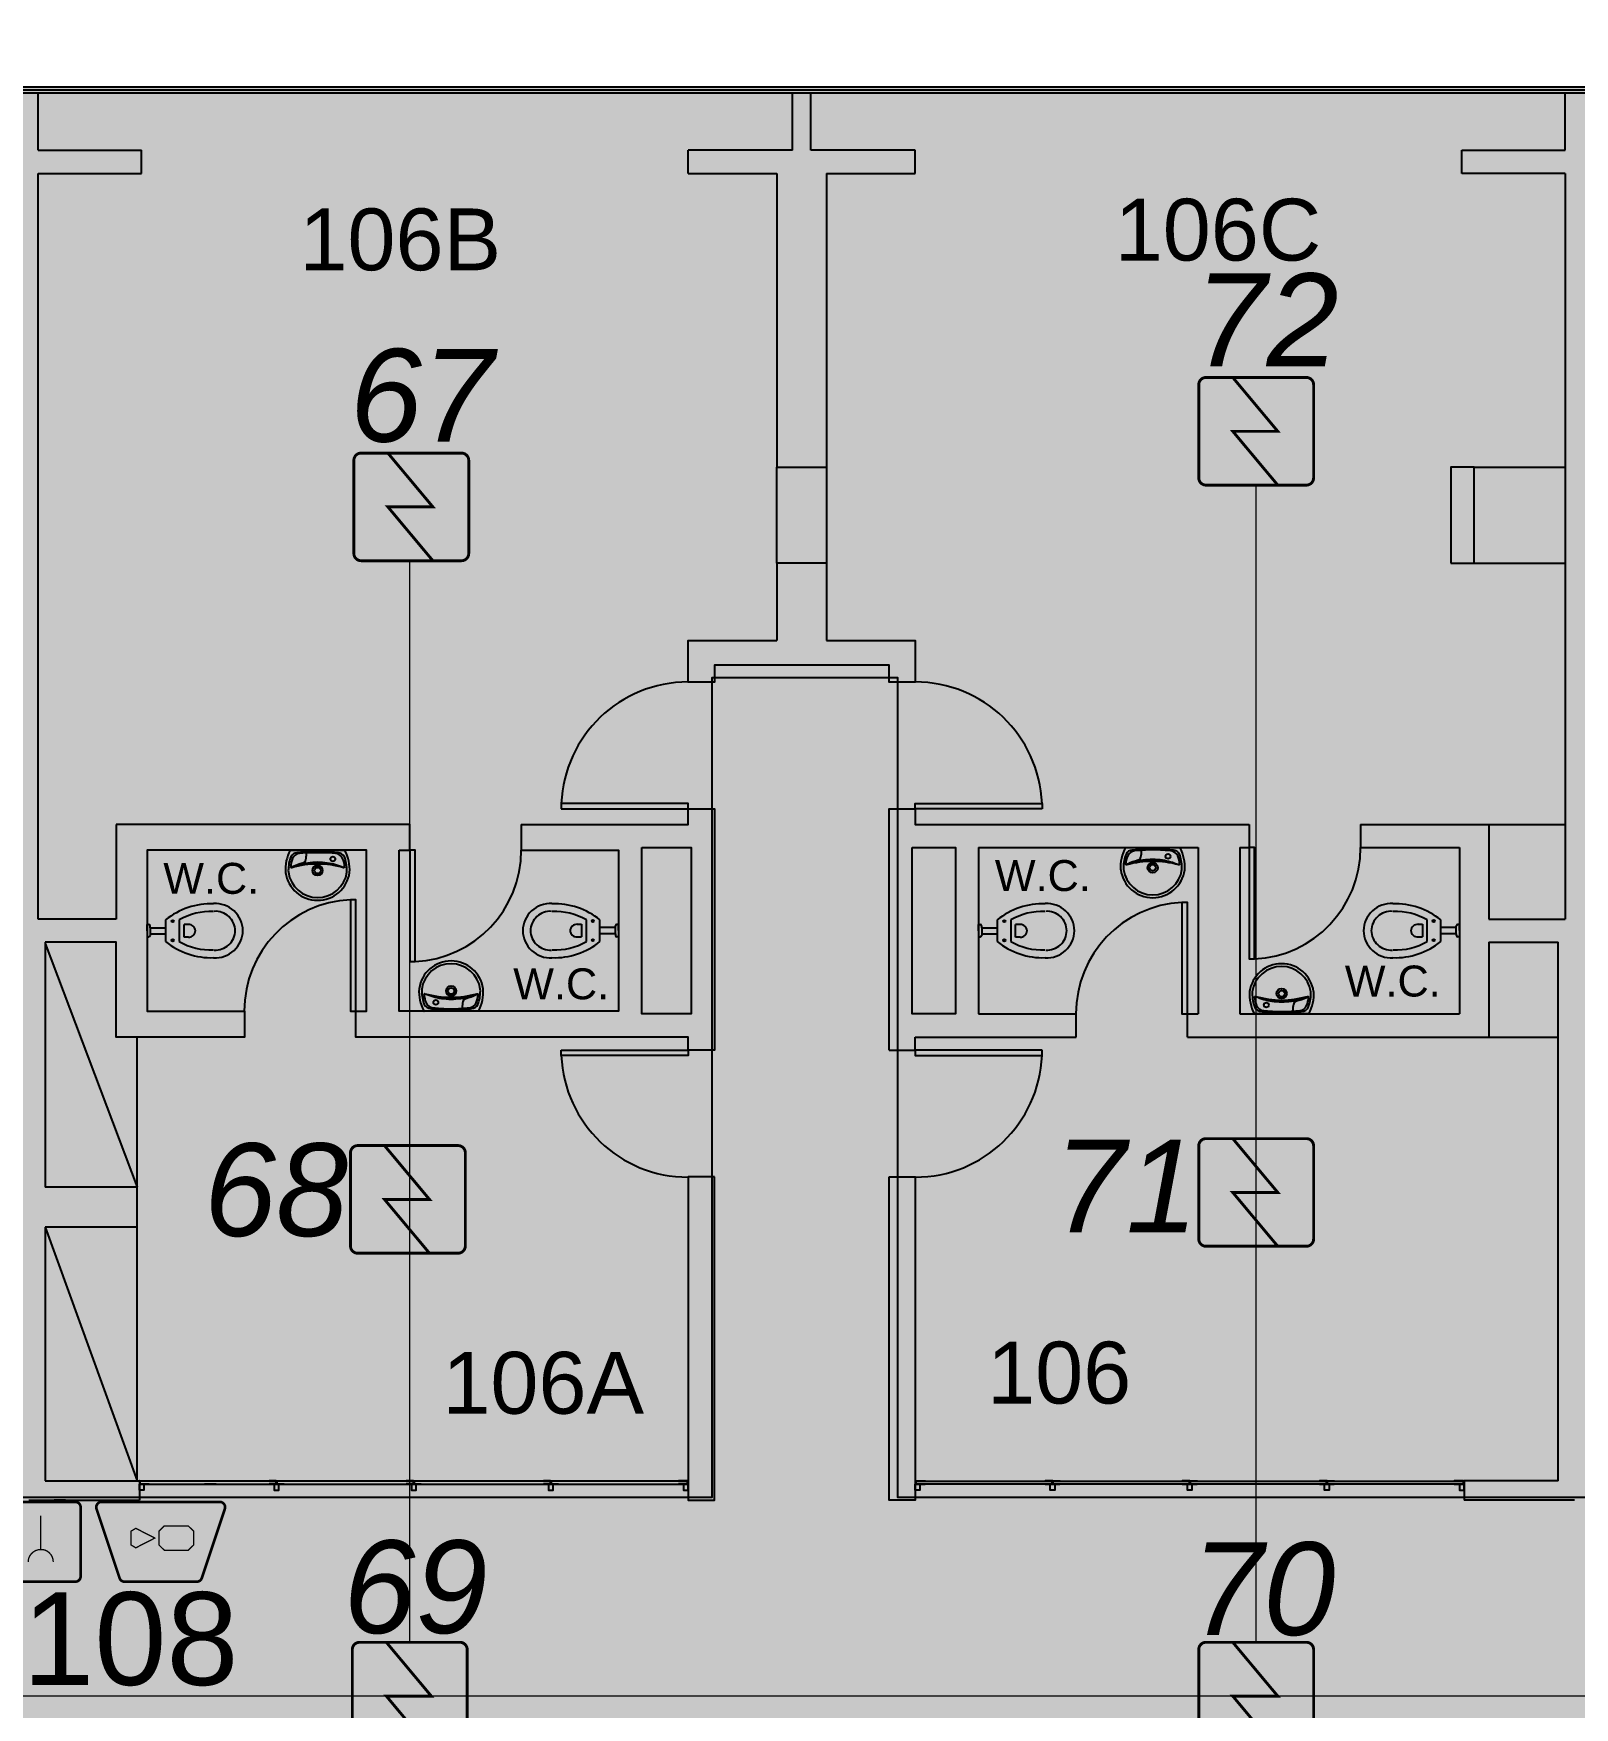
# Model space of a CAD drawing. Header units: metres. Extents: x -331 to 2982, y 362 to 2539.
# Drawn here: x 799.44 to 809.41, y 1604.17 to 1615 of the extents above; entities that cross this region are included whole.
import ezdxf
from ezdxf.enums import TextEntityAlignment as Align

# ---------------------------------------------------------------- set-up
doc = ezdxf.new("R2010")
doc.units = ezdxf.units.M
doc.layers.get('0').update_dxf_attribs({"color": 251})
doc.layers.add('_corredores', color=251, linetype='Continuous', plot=False)
doc.layers.add('_salas', color=251, linetype='Continuous', plot=False)
for name, color, linetype in [('ALV', 251, 'Continuous'), ('CX', 251, 'Continuous'), ('DET. FUMAÇA', 1, 'Continuous'), ('Det_Vigas', 251, 'Continuous'), ('Div', 251, 'Continuous'), ('Est', 251, 'Continuous'), ('Mob', 251, 'Continuous'), ('Pis', 251, 'Continuous'), ('SALAS NOVAS', 7, 'Continuous'), ('Texto_Salas', 251, 'Continuous'), ('vid', 251, 'Continuous'), ('Zlixo04', 251, 'Continuous')]:
    doc.layers.add(name, color=color, linetype=linetype)
doc.styles.add('ARIAL', font='arial.ttf')
doc.styles.add('DESTAQUE', font='arial.ttf', dxfattribs={"height": 0.4})
doc.styles.add('X3G_ENTITY_1416AD0F', font='arial.ttf', dxfattribs={"height": 0.6})
doc.styles.add('X3G_ENTITY_1416AD19', font='arial.ttf', dxfattribs={"height": 0.6})
doc.styles.add('X3G_ENTITY_1416AD23', font='arial.ttf', dxfattribs={"height": 0.6})
doc.styles.add('X3G_ENTITY_1416AD2D', font='arial.ttf', dxfattribs={"height": 0.6})
doc.styles.add('X3G_ENTITY_1416AD37', font='arial.ttf', dxfattribs={"height": 0.6})
doc.styles.add('X3G_ENTITY_1416AD41', font='arial.ttf', dxfattribs={"height": 0.6})
doc.styles.add('X3G_ENTITY_1416B5FB', font='arial.ttf', dxfattribs={"height": 0.6})

# ---------------------------------------------------------------- blocks, each defined once
blk = doc.blocks.new('Detector de fumaça')
at = {"layer": 'DET. FUMAÇA', "linetype": 'Continuous', "lineweight": 15, "const_width": 0.0187}
blk.add_lwpolyline([(774.599, 539.816), (775.249, 539.816, -0.414214), (775.296, 539.769), (775.296, 539.167, -0.414214), (775.249, 539.12), (774.599, 539.12, -0.414214), (774.553, 539.167), (774.553, 539.769, -0.414214)], format="xyb", close=True, dxfattribs=at)
blk.add_lwpolyline([(774.773, 539.816), (775.064, 539.468), (774.773, 539.468), (775.064, 539.12)], dxfattribs=at)
blk = doc.blocks.new('WEW')
at = {"color": 1, "lineweight": 0, "true_color": 0xe60000}
for p, q in [((1781.244, 994.005), (1781.439, 994.482)), ((1781.439, 994.482), (1781.308, 994.36)), ((1781.439, 994.482), (1781.447, 994.302)), ((1781.075, 994.175), (1781.413, 993.836)), ((1781.413, 994.175), (1781.075, 993.836))]:
    blk.add_line(p, q, dxfattribs=at)
at = {"color": 1, "true_color": 0xe60000, "const_width": 0.0172}
for points in [[(1779.259, 993.747), (1780.023, 993.747, 0.511918), (1780.056, 993.793), (1779.907, 994.24, 0.322823), (1779.874, 994.263), (1779.408, 994.263, 0.322823), (1779.375, 994.24), (1779.226, 993.793, 0.511918)], [(1780.193, 994.263), (1780.641, 994.263, -0.414214), (1780.675, 994.229), (1780.675, 993.782, -0.414214), (1780.641, 993.747), (1780.193, 993.747, -0.414214), (1780.159, 993.782), (1780.159, 994.229, -0.414214)], [(1780.764, 993.748), (1781.724, 993.748, 0.435311), (1781.759, 993.784, 0.930949), (1780.73, 993.784, 0.435311)]]:
    blk.add_lwpolyline(points, format="xyb", close=True, dxfattribs=at)
at = {"color": 1, "true_color": 0xe60000, "const_width": 0.0086}
for points in [[(1780.336, 994.135), (1780.338, 994.117), (1780.344, 994.099), (1780.351, 994.088), (1780.365, 994.073), (1780.373, 994.067), (1780.386, 994.06), (1780.397, 994.057), (1780.413, 994.055), (1780.421, 994.055), (1780.431, 994.056), (1780.45, 994.062), (1780.464, 994.07), (1780.477, 994.082), (1780.488, 994.096), (1780.494, 994.11), (1780.497, 994.122), (1780.498, 994.13), (1780.498, 994.136)], [(1780.417, 993.837), (1780.417, 994.055)]]:
    blk.add_lwpolyline(points, dxfattribs=at)
for points in [[(1779.463, 994.06), (1779.617, 994.06), (1779.652, 994.026), (1779.652, 993.936), (1779.617, 993.902), (1779.463, 993.902), (1779.428, 993.936), (1779.428, 994.026)], [(1779.832, 993.936), (1779.832, 994.026), (1779.802, 994.044), (1779.679, 993.981), (1779.802, 993.918)]]:
    blk.add_lwpolyline(points, close=True, dxfattribs=at)
at = {"color": 1, "lineweight": 0, "true_color": 0xe60000}
for radius in [0.158, 0.119, 0.0774]:
    blk.add_circle((1781.244, 994.005), radius, dxfattribs=at)
blk = doc.blocks.new('VASO')
at = {"layer": 'Mob'}
for p, q in [((302.351, 172.465), (302.38, 172.465)), ((302.38, 172.465), (302.38, 172.383)), ((302.411, 172.354), (302.411, 172.494)), ((302.499, 172.354), (302.499, 172.494)), ((302.599, 172.444), (302.599, 172.455)), ((302.619, 172.464), (302.609, 172.464)), ((302.619, 172.424), (302.619, 172.464)), ((302.351, 172.383), (302.38, 172.383)), ((302.599, 172.444), (302.499, 172.444)), ((302.599, 172.404), (302.499, 172.404)), ((302.599, 172.404), (302.599, 172.444)), ((302.599, 172.404), (302.599, 172.393)), ((302.619, 172.383), (302.609, 172.383)), ((302.619, 172.424), (302.619, 172.383))]:
    blk.add_line(p, q, dxfattribs=at)
for centre in [(302.453, 172.486), (302.453, 172.362)]:
    blk.add_circle(centre, 0.00707, dxfattribs=at)
for centre, radius, start, end in [((302.178, 172.42), 0.179, 86.6811, 178.7962), ((302.205, 172.134), 0.464, 50.6979, 92.0637), ((302.178, 172.42), 0.129, 86.6811, 178.7962), ((302.205, 172.134), 0.414, 60.1325, 92.0637), ((302.349, 172.422), 0.043, 86.6811, 178.7962), ((302.609, 172.455), 0.00935, 90, 180), ((302.178, 172.427), 0.179, 181.2038, 273.3189), ((302.178, 172.427), 0.129, 181.2038, 273.3189), ((302.205, 172.713), 0.464, 267.9363, 309.3021), ((302.205, 172.713), 0.414, 267.9363, 299.8675), ((302.349, 172.426), 0.043, 181.2038, 273.3189), ((302.609, 172.393), 0.00935, 180, 270)]:
    blk.add_arc(centre, radius, start, end, dxfattribs=at)

msp = doc.modelspace()

# ---------------------------------------------------------------- hatches: boundary and pattern name
at = {"layer": '_corredores', "transparency": 33554508}
h = msp.add_hatch(color=256, dxfattribs=at)
h.dxf.hatch_style = 1
h.paths.add_polyline_path([(849.579, 1608.941), (849.579, 1612.216), (852.229, 1612.216), (852.229, 1614.651), (851.629, 1614.651), (851.629, 1624.564), (870.399, 1624.564), (870.399, 1626.4), (870.209, 1626.4), (870.209, 1626.597), (870.023, 1626.784), (866.324, 1626.785), (866.308, 1626.751), (866.204, 1626.834), (865.442, 1627.594), (864.014, 1627.594), (862.586, 1627.594), (861.776, 1626.785), (861.74, 1626.785), (861.736, 1626.784), (861.723, 1626.783), (861.705, 1626.783), (858.111, 1626.785), (857.764, 1626.438), (857.417, 1626.785), (853.824, 1626.785), (853.808, 1626.751), (853.704, 1626.834), (852.942, 1627.594), (851.514, 1627.594), (849.768, 1627.594), (849.768, 1626.834), (849.628, 1626.834), (849.628, 1629.914), (841.254, 1629.914), (841.254, 1628.074), (840.494, 1628.074), (840.494, 1627.116), (840.776, 1626.834), (840.394, 1626.452), (840.062, 1626.785), (836.454, 1626.785), (836.439, 1626.751), (836.334, 1626.834), (835.573, 1627.594), (834.144, 1627.594), (832.716, 1627.594), (831.906, 1626.785), (831.87, 1626.785), (831.867, 1626.784), (831.853, 1626.783), (831.835, 1626.783), (828.241, 1626.785), (827.894, 1626.438), (827.548, 1626.785), (823.954, 1626.785), (823.938, 1626.751), (823.834, 1626.834), (823.072, 1627.594), (821.644, 1627.594), (820.215, 1627.594), (819.405, 1626.785), (819.37, 1626.785), (819.366, 1626.784), (819.353, 1626.783), (819.335, 1626.783), (815.741, 1626.785), (815.394, 1626.438), (815.047, 1626.785), (811.454, 1626.785), (811.438, 1626.751), (811.334, 1626.834), (810.572, 1627.594), (809.144, 1627.594), (807.715, 1627.594), (806.906, 1626.785), (806.87, 1626.785), (806.866, 1626.784), (806.853, 1626.783), (806.835, 1626.783), (803.241, 1626.785), (802.894, 1626.438), (802.547, 1626.785), (798.954, 1626.785), (798.938, 1626.751), (798.834, 1626.834), (798.072, 1627.594), (796.644, 1627.594), (795.215, 1627.594), (794.406, 1626.785), (794.37, 1626.785), (794.366, 1626.784), (794.353, 1626.783), (794.335, 1626.783), (790.741, 1626.785), (790.394, 1626.438), (790.047, 1626.785), (786.454, 1626.785), (786.438, 1626.751), (786.334, 1626.834), (785.572, 1627.594), (784.144, 1627.594), (782.716, 1627.594), (781.906, 1626.785), (781.87, 1626.785), (781.866, 1626.784), (781.853, 1626.783), (781.835, 1626.783), (778.241, 1626.785), (777.894, 1626.438), (777.547, 1626.785), (773.954, 1626.785), (773.938, 1626.751), (773.834, 1626.834), (773.072, 1627.594), (771.644, 1627.594), (770.216, 1627.594), (769.406, 1626.785), (769.37, 1626.785), (769.367, 1626.784), (769.353, 1626.783), (769.335, 1626.783), (765.635, 1626.784), (765.449, 1626.597), (765.449, 1626.4), (765.259, 1626.4), (765.259, 1624.564), (770.104, 1624.564), (770.104, 1614.651), (770.414, 1614.651), (770.414, 1605.531), (765.029, 1605.531), (765.029, 1610.831), (763.829, 1610.831), (763.829, 1605.531), (755.929, 1605.531), (755.929, 1610.831), (754.829, 1610.831), (754.829, 1605.531), (746.079, 1605.531), (746.079, 1601.916), (748.449, 1601.916), (748.449, 1603.616), (748.049, 1603.616), (748.049, 1603.816), (754.474, 1603.816), (754.474, 1603.616), (754.149, 1603.616), (754.149, 1601.916), (754.474, 1601.916), (754.474, 1601.716), (754.474, 1601.191), (757.974, 1601.191), (757.974, 1603.591), (757.974, 1603.791), (768.029, 1603.791), (768.029, 1603.771), (768.834, 1603.771), (768.834, 1595.811), (768.004, 1595.811), (768.004, 1595.791), (762.364, 1595.791), (762.364, 1590.581), (754.174, 1590.581), (754.174, 1593.066), (752.499, 1593.066), (752.499, 1560.541), (752.299, 1560.541), (752.299, 1561.441), (751.199, 1561.441), (751.199, 1558.116), (752.299, 1558.116), (752.299, 1559.116), (752.499, 1559.116), (752.499, 1557.116), (755.419, 1557.116), (755.419, 1558.966), (753.924, 1558.966), (753.924, 1563.441), (754.189, 1563.441), (754.189, 1587.651), (760.824, 1587.651), (760.824, 1587.741), (768.929, 1587.741), (768.929, 1563.841), (770.329, 1563.841), (770.329, 1587.741), (771.929, 1587.741), (773.029, 1587.741), (775.879, 1587.741), (775.879, 1586.641), (777.179, 1586.641), (777.179, 1587.741), (788.779, 1587.741), (788.779, 1586.641), (790.079, 1586.641), (790.079, 1587.741), (802.329, 1587.741), (804.029, 1587.741), (844.979, 1587.741), (844.979, 1587.916), (845.279, 1587.916), (845.279, 1587.563), (845.279, 1563.241), (806.429, 1563.241), (806.429, 1563.441), (806.629, 1563.441), (806.629, 1565.791), (806.229, 1565.791), (806.229, 1585.191), (806.629, 1585.191), (806.629, 1587.541), (803.039, 1587.541), (803.039, 1576.841), (798.689, 1576.841), (796.094, 1576.841, -0.496898), (794.36, 1575.527), (793.559, 1573.063), (798.509, 1571.449), (798.509, 1560.721), (794.829, 1560.721), (794.829, 1560.541), (794.829, 1557.551), (801.129, 1557.551), (801.129, 1556.451), (802.329, 1556.451), (802.329, 1557.551), (805.229, 1557.551), (805.229, 1556.451), (806.429, 1556.451), (806.429, 1560.691), (845.279, 1560.691), (845.279, 1555.997), (846.404, 1555.997), (846.404, 1556.891), (846.054, 1556.891), (846.054, 1556.991), (846.454, 1556.991), (846.454, 1560.691), (849.204, 1560.691), (849.204, 1556.991), (849.604, 1556.991), (849.604, 1556.891), (849.254, 1556.891), (849.254, 1555.997), (850.479, 1555.997), (850.479, 1563.241), (849.579, 1563.241), (849.579, 1572.291), (849.579, 1575.941), (849.579, 1587.563), (849.579, 1588.141), (849.679, 1588.141), (849.679, 1587.991), (866.719, 1587.991), (870.339, 1587.991), (870.339, 1595.791), (866.429, 1595.791), (866.429, 1595.721), (852.429, 1595.721), (852.429, 1590.391), (849.579, 1590.391)])
h.paths.add_polyline_path([(845.139, 1595.841), (845.279, 1595.841), (845.279, 1590.341), (839.679, 1590.341), (775.879, 1590.341), (773.004, 1590.341), (773.004, 1595.811), (771.774, 1595.811), (771.774, 1603.766), (773.119, 1603.766), (773.119, 1603.821), (845.139, 1603.821)], flags=16)
h.paths.add_polyline_path([(846.026, 1605.531), (845.019, 1605.531), (845.019, 1609.931), (845.029, 1610.831), (843.829, 1610.831), (843.829, 1605.531), (835.029, 1605.531), (835.029, 1610.831), (833.829, 1610.831), (833.829, 1605.531), (825.029, 1605.531), (825.029, 1610.831), (823.829, 1610.831), (823.829, 1605.531), (815.029, 1605.531), (815.029, 1610.831), (813.829, 1610.831), (813.829, 1605.531), (805.029, 1605.531), (805.029, 1610.831), (803.829, 1610.831), (803.829, 1605.531), (795.029, 1605.531), (795.029, 1610.831), (793.829, 1610.831), (793.829, 1605.531), (785.029, 1605.531), (785.029, 1610.831), (783.829, 1610.831), (783.829, 1605.531), (775.029, 1605.531), (775.029, 1610.831), (773.999, 1610.831), (773.999, 1605.531), (773.214, 1605.531), (773.214, 1614.651), (773.144, 1614.651), (773.144, 1620.131), (775.164, 1620.131), (775.164, 1622.051), (773.644, 1622.051), (773.644, 1621.631), (773.184, 1621.631), (773.184, 1624.564), (845.949, 1624.563), (845.949, 1621.631), (845.489, 1621.631), (845.489, 1622.051), (843.989, 1622.051), (843.989, 1621.631), (843.969, 1620.131), (845.949, 1620.131), (845.949, 1614.651), (846.026, 1614.651)], flags=16)
h.paths.add_polyline_path([(865.19, 1593.806, -2.788173), (864.407, 1590.628), (864.569, 1590.706), (864.758, 1590.381), (866.058, 1591.278, -0.450063), (866.35, 1592.463), (865.616, 1593.862), (865.298, 1593.662)], flags=16)
h.paths.add_polyline_path([(845.264, 1626.452), (844.882, 1626.834), (845.264, 1627.216), (845.646, 1626.834)], flags=16)
h.paths.add_polyline_path([(851.514, 1626.452), (851.132, 1626.834), (851.514, 1627.216), (851.896, 1626.834)], flags=16)
h.paths.add_polyline_path([(834.144, 1626.452), (833.762, 1626.834), (834.144, 1627.216), (834.526, 1626.834)], flags=16)
h.paths.add_polyline_path([(864.014, 1626.452), (863.632, 1626.834), (864.014, 1627.216), (864.396, 1626.834)], flags=16)
h.paths.add_polyline_path([(821.644, 1626.452), (821.262, 1626.834), (821.644, 1627.216), (822.026, 1626.834)], flags=16)
h.paths.add_polyline_path([(809.526, 1626.834), (809.144, 1626.452), (808.762, 1626.834), (809.144, 1627.216)], flags=16)
h.paths.add_polyline_path([(797.026, 1626.834), (796.644, 1626.452), (796.262, 1626.834), (796.644, 1627.216)], flags=16)
h.paths.add_polyline_path([(784.526, 1626.834), (784.144, 1626.452), (783.762, 1626.834), (784.144, 1627.216)], flags=16)
h.paths.add_polyline_path([(772.026, 1626.834), (771.644, 1626.452), (771.262, 1626.834), (771.644, 1627.216)], flags=16)
h.paths.add_polyline_path([(767.575, 1593.944), (767.428, 1593.841), (767.223, 1594.085), (766.329, 1593.191, -0.414214), (766.329, 1592.392), (767.223, 1591.497), (767.428, 1591.741), (767.575, 1591.638, -3.171595)], flags=16)
at = {"layer": '_salas', "transparency": 33554559}
h = msp.add_hatch(color=256, dxfattribs=at)
h.dxf.hatch_style = 1
h.paths.add_polyline_path([(805.009, 1605.511), (813.809, 1605.511), (813.809, 1610.811), (815.009, 1610.811), (815.009, 1605.511), (823.809, 1605.511), (823.809, 1610.811), (825.009, 1610.811), (825.009, 1605.511), (833.809, 1605.511), (833.809, 1610.811), (835.009, 1610.811), (835.009, 1605.511), (843.809, 1605.511), (843.809, 1610.811), (845.009, 1610.811), (845.009, 1609.911), (844.999, 1609.911), (844.999, 1605.511), (846.006, 1605.511), (846.006, 1614.631), (773.194, 1614.631), (773.194, 1605.511), (773.979, 1605.511), (773.979, 1610.811), (775.009, 1610.811), (775.009, 1605.511), (783.809, 1605.511), (783.809, 1610.811), (785.009, 1610.811), (785.009, 1605.511), (793.809, 1605.511), (793.809, 1610.811), (795.009, 1610.811), (795.009, 1605.511), (803.809, 1605.511), (803.809, 1610.811), (805.009, 1610.811)])
h = msp.add_hatch(color=256, dxfattribs=at)
h.dxf.hatch_style = 1
h.paths.add_polyline_path([(805.029, 1605.531), (813.829, 1605.531), (813.829, 1610.831), (815.029, 1610.831), (815.029, 1605.531), (823.829, 1605.531), (823.829, 1610.831), (825.029, 1610.831), (825.029, 1605.531), (833.829, 1605.531), (833.829, 1610.831), (835.029, 1610.831), (835.029, 1605.531), (843.829, 1605.531), (843.829, 1610.831), (845.029, 1610.831), (845.029, 1609.931), (845.019, 1609.931), (845.019, 1605.531), (846.026, 1605.531), (846.026, 1614.651), (773.214, 1614.651), (773.214, 1605.531), (773.999, 1605.531), (773.999, 1610.831), (775.029, 1610.831), (775.029, 1605.531), (783.829, 1605.531), (783.829, 1610.831), (785.029, 1610.831), (785.029, 1605.531), (793.829, 1605.531), (793.829, 1610.831), (795.029, 1610.831), (795.029, 1605.531), (803.829, 1605.531), (803.829, 1610.831), (805.029, 1610.831)])

# ---------------------------------------------------------------- linework, layer by layer
at = {"lineweight": 0}
for points in [[(773.999, 1605.531), (773.214, 1605.531), (773.214, 1614.651), (846.026, 1614.651), (846.026, 1605.531), (845.019, 1605.531)], [(785.029, 1605.531), (793.829, 1605.531), (793.829, 1610.831), (795.029, 1610.831), (795.029, 1605.531), (803.829, 1605.531), (803.829, 1610.831), (805.029, 1610.831), (805.029, 1605.531), (813.829, 1605.531), (813.829, 1610.831), (815.029, 1610.831), (815.029, 1605.531), (823.829, 1605.531)], [(803.829, 1605.531), (803.829, 1610.831), (805.029, 1610.831), (805.029, 1605.531)]]:
    msp.add_lwpolyline(points, dxfattribs=at)
at = {"color": 251}
for points in [[(773.999, 1605.531), (773.214, 1605.531), (773.214, 1614.651), (846.026, 1614.651), (846.026, 1605.531), (845.019, 1605.531)], [(785.029, 1605.531), (793.829, 1605.531), (793.829, 1610.831), (795.029, 1610.831), (795.029, 1605.531), (803.829, 1605.531), (803.829, 1610.831), (805.029, 1610.831), (805.029, 1605.531), (813.829, 1605.531), (813.829, 1610.831), (815.029, 1610.831), (815.029, 1605.531), (823.829, 1605.531)], [(803.829, 1605.531), (803.829, 1610.831), (805.029, 1610.831), (805.029, 1605.531)]]:
    msp.add_lwpolyline(points, dxfattribs=at)
at = {"layer": 'ALV', "color": 251}
for p, q in [((799.469, 1614.241), (799.469, 1614.611)), ((804.349, 1614.611), (804.469, 1614.611)), ((804.349, 1614.241), (804.349, 1614.611)), ((804.469, 1614.241), (804.469, 1614.611)), ((809.349, 1614.241), (809.349, 1614.611)), ((799.469, 1614.241), (800.139, 1614.241)), ((800.139, 1614.091), (800.139, 1614.241)), ((803.674, 1614.091), (803.674, 1614.241)), ((804.349, 1614.241), (803.674, 1614.241)), ((805.144, 1614.241), (804.469, 1614.241)), ((805.144, 1614.091), (805.144, 1614.241)), ((808.679, 1614.091), (808.679, 1614.241)), ((808.679, 1614.241), (809.349, 1614.241)), ((799.469, 1609.269), (799.469, 1614.091)), ((799.469, 1614.091), (800.139, 1614.091)), ((803.674, 1614.091), (804.249, 1614.091)), ((804.249, 1614.091), (804.249, 1612.191)), ((804.569, 1614.091), (805.144, 1614.091)), ((804.569, 1614.091), (804.569, 1612.191)), ((809.349, 1614.091), (808.679, 1614.091)), ((809.349, 1614.091), (809.349, 1609.269)), ((804.249, 1611.571), (804.249, 1611.071)), ((804.569, 1611.571), (804.569, 1611.071)), ((800.964, 1609.881), (799.974, 1609.881)), ((799.974, 1609.881), (799.974, 1609.269)), ((807.304, 1609.881), (807.304, 1609.731)), ((808.024, 1609.881), (808.854, 1609.881)), ((808.024, 1609.881), (808.024, 1609.731)), ((808.854, 1609.881), (808.854, 1609.269)), ((805.554, 1609.731), (805.554, 1608.656)), ((805.554, 1609.731), (806.974, 1609.731)), ((806.974, 1609.731), (806.974, 1608.656)), ((807.244, 1609.731), (807.304, 1609.731)), ((807.244, 1609.731), (807.244, 1608.656)), ((808.024, 1609.731), (808.664, 1609.731)), ((808.664, 1609.731), (808.664, 1608.656)), ((799.974, 1609.269), (799.469, 1609.269)), ((808.854, 1609.269), (809.349, 1609.269)), ((799.514, 1609.119), (799.514, 1607.536)), ((808.854, 1609.119), (808.854, 1608.506)), ((808.854, 1609.119), (809.304, 1609.119)), ((809.304, 1605.636), (809.304, 1609.119)), ((805.554, 1608.656), (806.184, 1608.656)), ((806.184, 1608.506), (806.184, 1608.656)), ((806.904, 1608.656), (806.974, 1608.656)), ((806.904, 1608.506), (806.904, 1608.656)), ((807.244, 1608.656), (808.664, 1608.656)), ((804.974, 1608.421), (805.144, 1608.421)), ((805.144, 1608.506), (806.184, 1608.506)), ((805.144, 1608.421), (805.144, 1608.506)), ((806.904, 1608.506), (808.854, 1608.506)), ((800.109, 1607.536), (799.514, 1607.536)), ((800.109, 1607.276), (800.109, 1607.536)), ((799.514, 1607.276), (799.514, 1605.636)), ((800.109, 1607.276), (799.514, 1607.276)), ((799.514, 1605.636), (800.124, 1605.636)), ((800.124, 1605.636), (800.124, 1605.511)), ((809.304, 1605.636), (808.694, 1605.636)), ((808.694, 1605.636), (808.694, 1605.511)), ((799.409, 1605.511), (800.124, 1605.511)), ((809.409, 1605.511), (808.694, 1605.511))]:
    msp.add_line(p, q, dxfattribs=at)
for points in [[(808.609, 1611.571), (808.759, 1611.571), (808.759, 1612.191), (808.609, 1612.191)], [(803.374, 1609.731), (803.694, 1609.731), (803.694, 1608.656), (803.374, 1608.656)], [(805.124, 1609.731), (805.404, 1609.731), (805.404, 1608.656), (805.124, 1608.656)], [(803.844, 1607.601), (803.674, 1607.601), (803.674, 1605.511), (803.844, 1605.511)], [(804.974, 1607.601), (805.144, 1607.601), (805.144, 1605.511), (804.974, 1605.511)]]:
    msp.add_lwpolyline(points, close=True, dxfattribs=at)
for points in [[(804.569, 1611.071), (805.144, 1611.071), (805.144, 1610.801), (804.974, 1610.801), (804.974, 1610.911), (803.844, 1610.911), (803.844, 1610.801), (803.674, 1610.801), (803.674, 1611.071), (804.249, 1611.071)], [(802.594, 1609.881), (803.674, 1609.881), (803.674, 1609.981), (803.844, 1609.981), (803.844, 1608.421), (803.674, 1608.421), (803.674, 1608.506), (801.524, 1608.506), (801.524, 1608.674), (801.594, 1608.674), (801.594, 1609.714), (800.174, 1609.714), (800.174, 1608.674), (800.804, 1608.674), (800.804, 1608.506), (799.974, 1608.506), (799.974, 1609.119), (799.514, 1609.119)], [(804.974, 1608.421), (804.974, 1609.981), (805.144, 1609.981), (805.144, 1609.881), (807.304, 1609.881)], [(801.804, 1609.714), (801.874, 1609.714), (801.874, 1609.881), (799.974, 1609.881)], [(802.594, 1609.881), (802.594, 1609.714), (803.224, 1609.714), (803.224, 1608.674), (801.804, 1608.674), (801.804, 1609.714)]]:
    msp.add_lwpolyline(points, dxfattribs=at)
at = {"layer": 'CX', "color": 251}
for points in [[(802.854, 1609.981), (803.674, 1609.981), (803.674, 1610.016), (802.854, 1610.016)], [(805.964, 1609.981), (805.144, 1609.981), (805.144, 1610.016), (805.964, 1610.016)], [(801.909, 1608.994), (801.909, 1609.714), (801.874, 1609.714), (801.874, 1608.994)], [(807.339, 1609.011), (807.339, 1609.731), (807.304, 1609.731), (807.304, 1609.011)], [(801.489, 1609.394), (801.489, 1608.674), (801.524, 1608.674), (801.524, 1609.394)], [(806.869, 1609.376), (806.869, 1608.656), (806.904, 1608.656), (806.904, 1609.376)], [(802.854, 1608.421), (803.674, 1608.421), (803.674, 1608.386), (802.854, 1608.386)], [(805.964, 1608.421), (805.144, 1608.421), (805.144, 1608.386), (805.964, 1608.386)], [(800.127, 1605.636), (800.124, 1605.636), (800.124, 1605.614), (800.127, 1605.614)], [(800.187, 1605.635), (800.128, 1605.635), (800.128, 1605.615), (800.187, 1605.615), (800.187, 1605.614), (800.127, 1605.614), (800.127, 1605.636), (800.187, 1605.636)], [(800.964, 1605.635), (801.009, 1605.635), (801.009, 1605.615), (800.964, 1605.615), (800.964, 1605.614), (801.01, 1605.614), (801.01, 1605.636), (800.964, 1605.636)], [(801.01, 1605.636), (801.013, 1605.636), (801.013, 1605.614), (801.01, 1605.614)], [(801.06, 1605.635), (801.014, 1605.635), (801.014, 1605.615), (801.06, 1605.615), (801.06, 1605.614), (801.013, 1605.614), (801.013, 1605.636), (801.06, 1605.636)], [(801.851, 1605.635), (801.897, 1605.635), (801.897, 1605.615), (801.851, 1605.615), (801.851, 1605.614), (801.898, 1605.614), (801.898, 1605.636), (801.851, 1605.636)], [(801.898, 1605.636), (801.901, 1605.636), (801.901, 1605.614), (801.898, 1605.614)], [(801.947, 1605.635), (801.902, 1605.635), (801.902, 1605.615), (801.947, 1605.615), (801.947, 1605.614), (801.901, 1605.614), (801.901, 1605.636), (801.947, 1605.636)], [(802.739, 1605.635), (802.784, 1605.635), (802.784, 1605.615), (802.739, 1605.615), (802.739, 1605.614), (802.785, 1605.614), (802.785, 1605.636), (802.739, 1605.636)], [(802.785, 1605.636), (802.788, 1605.636), (802.788, 1605.614), (802.785, 1605.614)], [(802.835, 1605.635), (802.789, 1605.635), (802.789, 1605.615), (802.835, 1605.615), (802.835, 1605.614), (802.788, 1605.614), (802.788, 1605.636), (802.835, 1605.636)], [(803.611, 1605.635), (803.67, 1605.635), (803.67, 1605.615), (803.611, 1605.615), (803.611, 1605.614), (803.671, 1605.614), (803.671, 1605.636), (803.611, 1605.636)], [(803.671, 1605.636), (803.674, 1605.636), (803.674, 1605.614), (803.671, 1605.614)], [(805.147, 1605.636), (805.144, 1605.636), (805.144, 1605.614), (805.147, 1605.614)], [(805.207, 1605.635), (805.148, 1605.635), (805.148, 1605.615), (805.207, 1605.615), (805.207, 1605.614), (805.147, 1605.614), (805.147, 1605.636), (805.207, 1605.636)], [(805.984, 1605.635), (806.029, 1605.635), (806.029, 1605.615), (805.984, 1605.615), (805.984, 1605.614), (806.03, 1605.614), (806.03, 1605.636), (805.984, 1605.636)], [(806.033, 1605.636), (806.03, 1605.636), (806.03, 1605.614), (806.033, 1605.614)], [(806.08, 1605.635), (806.034, 1605.635), (806.034, 1605.615), (806.08, 1605.615), (806.08, 1605.614), (806.033, 1605.614), (806.033, 1605.636), (806.08, 1605.636)], [(806.871, 1605.635), (806.917, 1605.635), (806.917, 1605.615), (806.871, 1605.615), (806.871, 1605.614), (806.918, 1605.614), (806.918, 1605.636), (806.871, 1605.636)], [(806.921, 1605.636), (806.918, 1605.636), (806.918, 1605.614), (806.921, 1605.614)], [(806.967, 1605.635), (806.922, 1605.635), (806.922, 1605.615), (806.967, 1605.615), (806.967, 1605.614), (806.921, 1605.614), (806.921, 1605.636), (806.967, 1605.636)], [(807.759, 1605.635), (807.804, 1605.635), (807.804, 1605.615), (807.759, 1605.615), (807.759, 1605.614), (807.805, 1605.614), (807.805, 1605.636), (807.759, 1605.636)], [(807.808, 1605.636), (807.805, 1605.636), (807.805, 1605.614), (807.808, 1605.614)], [(807.855, 1605.635), (807.809, 1605.635), (807.809, 1605.615), (807.855, 1605.615), (807.855, 1605.614), (807.808, 1605.614), (807.808, 1605.636), (807.855, 1605.636)], [(808.631, 1605.635), (808.69, 1605.635), (808.69, 1605.615), (808.631, 1605.615), (808.631, 1605.614), (808.691, 1605.614), (808.691, 1605.636), (808.631, 1605.636)], [(808.691, 1605.636), (808.694, 1605.636), (808.694, 1605.614), (808.691, 1605.614)]]:
    msp.add_lwpolyline(points, close=True, dxfattribs=at)
for points in [[(800.154, 1605.615), (800.154, 1605.575), (800.124, 1605.575), (800.124, 1605.615)], [(800.997, 1605.615), (800.997, 1605.575), (801.027, 1605.575), (801.027, 1605.615)], [(801.884, 1605.615), (801.884, 1605.575), (801.914, 1605.575), (801.914, 1605.615)], [(802.772, 1605.615), (802.772, 1605.575), (802.802, 1605.575), (802.802, 1605.615)], [(803.644, 1605.615), (803.644, 1605.575), (803.674, 1605.575), (803.674, 1605.615)], [(805.174, 1605.615), (805.174, 1605.575), (805.144, 1605.575), (805.144, 1605.615)], [(806.047, 1605.615), (806.047, 1605.575), (806.017, 1605.575), (806.017, 1605.615)], [(806.934, 1605.615), (806.934, 1605.575), (806.904, 1605.575), (806.904, 1605.615)], [(807.822, 1605.615), (807.822, 1605.575), (807.792, 1605.575), (807.792, 1605.615)], [(808.664, 1605.615), (808.664, 1605.575), (808.694, 1605.575), (808.694, 1605.615)]]:
    msp.add_lwpolyline(points, dxfattribs=at)
at = {"layer": 'Det_Vigas', "color": 251}
for p, q in [((800.62, 1605.615), (800.545, 1605.615)), ((799.647, 1605.511), (799.572, 1605.511))]:
    msp.add_line(p, q, dxfattribs=at)
at = {"layer": 'Div', "color": 150, "linetype": 'Continuous', "lineweight": 0}
for p, q in [((807.349, 1604.592), (807.349, 1612.075)), ((801.873, 1604.592), (801.873, 1611.586)), ((847.683, 1604.244), (747.735, 1604.244))]:
    msp.add_line(p, q, dxfattribs=at)
at = {"layer": 'Est', "color": 251}
msp.add_lwpolyline([(804.249, 1612.191), (804.569, 1612.191), (804.569, 1611.571), (804.249, 1611.571)], close=True, dxfattribs=at)
at = {"layer": 'Mob', "color": 251}
for p, q in [((808.759, 1612.191), (809.349, 1612.191)), ((808.759, 1611.571), (809.349, 1611.571)), ((808.854, 1609.881), (809.349, 1609.881)), ((801.101, 1609.714), (801.452, 1609.714)), ((806.503, 1609.731), (806.855, 1609.731)), ((802.317, 1608.674), (801.966, 1608.674)), ((807.69, 1608.656), (807.339, 1608.656)), ((808.854, 1608.506), (809.304, 1608.506))]:
    msp.add_line(p, q, dxfattribs=at)
at = {"layer": 'Mob', "color": 251, "ltscale": 0.8}
for p, q in [((799.514, 1609.111), (800.109, 1607.536)), ((799.514, 1607.276), (800.109, 1605.636))]:
    msp.add_line(p, q, dxfattribs=at)
at = {"layer": 'Mob', "color": 251}
for points in [[(806.68, 1609.72, 0.019765), (806.554, 1609.715, 0.055725), (806.536, 1609.713, 0.26837), (806.503, 1609.677, 0.08527), (806.491, 1609.59, 0.373975), (806.68, 1609.425, 0.373975), (806.869, 1609.59, 0.08527), (806.857, 1609.677, 0.26837), (806.824, 1609.713, 0.055725), (806.806, 1609.715, 0.019765)], [(801.277, 1609.703, 0.019765), (801.151, 1609.698, 0.055725), (801.133, 1609.696, 0.26837), (801.1, 1609.66, 0.08527), (801.088, 1609.572, 0.373975), (801.277, 1609.408, 0.373975), (801.467, 1609.572, 0.08527), (801.455, 1609.66, 0.26837), (801.421, 1609.696, 0.055725), (801.403, 1609.698, 0.019765)], [(802.141, 1608.684, 0.019765), (802.267, 1608.689, 0.055725), (802.285, 1608.692, 0.26837), (802.318, 1608.728, 0.08527), (802.33, 1608.815, 0.373975), (802.141, 1608.98, 0.373975), (801.951, 1608.815, 0.08527), (801.963, 1608.728, 0.26837), (801.997, 1608.692, 0.055725), (802.015, 1608.689, 0.019765)], [(807.514, 1608.667, 0.019765), (807.64, 1608.672, 0.055725), (807.658, 1608.674, 0.26837), (807.691, 1608.71, 0.08527), (807.703, 1608.798, 0.373975), (807.514, 1608.962, 0.373975), (807.324, 1608.798, 0.08527), (807.336, 1608.71, 0.26837), (807.37, 1608.674, 0.055725), (807.388, 1608.672, 0.019765)]]:
    msp.add_lwpolyline(points, format="xyb", close=True, dxfattribs=at)
for points in [[(806.854, 1609.624, 0.09339), (806.842, 1609.677, 0.281673), (806.797, 1609.71, 0.022774), (806.707, 1609.716), (806.68, 1609.716), (806.653, 1609.716, 0.022774), (806.563, 1609.71, 0.281673), (806.518, 1609.677, 0.09339), (806.505, 1609.624)], [(801.452, 1609.606, 0.09339), (801.439, 1609.66, 0.281673), (801.394, 1609.693, 0.022774), (801.304, 1609.698), (801.277, 1609.698), (801.25, 1609.698, 0.022774), (801.16, 1609.693, 0.281673), (801.115, 1609.66, 0.09339), (801.103, 1609.606)], [(801.452, 1609.606, -0.557482), (801.444, 1609.601, 0.068592), (801.34, 1609.631, 0.02486), (801.277, 1609.636, 0.02486), (801.214, 1609.631, 0.068592), (801.11, 1609.601, -0.557482), (801.103, 1609.606)], [(801.445, 1609.601, 0.072415), (801.277, 1609.624, 0.072415), (801.11, 1609.601)], [(801.113, 1609.602, -0.467154), (801.115, 1609.609, -0.039312), (801.182, 1609.633, 0.320715), (801.201, 1609.653, 0.032811), (801.205, 1609.691)], [(806.854, 1609.624, -0.557482), (806.847, 1609.619, 0.068592), (806.743, 1609.649, 0.02486), (806.68, 1609.654, 0.02486), (806.617, 1609.649, 0.068592), (806.513, 1609.619, -0.557482), (806.505, 1609.624)], [(806.847, 1609.619, 0.072415), (806.68, 1609.642, 0.072415), (806.512, 1609.619)], [(806.515, 1609.62, -0.467154), (806.518, 1609.627, -0.039312), (806.585, 1609.651, 0.320715), (806.604, 1609.671, 0.032811), (806.608, 1609.709)], [(801.966, 1608.781, -0.557482), (801.974, 1608.786, 0.068592), (802.078, 1608.756, 0.02486), (802.141, 1608.751, 0.02486), (802.204, 1608.756, 0.068592), (802.308, 1608.786, -0.557482), (802.315, 1608.781)], [(801.966, 1608.781, 0.09339), (801.979, 1608.728, 0.281673), (802.024, 1608.695, 0.022774), (802.114, 1608.689), (802.141, 1608.689), (802.168, 1608.689, 0.022774), (802.258, 1608.695, 0.281673), (802.303, 1608.728, 0.09339), (802.315, 1608.781)], [(801.973, 1608.786, 0.072415), (802.141, 1608.763, 0.072415), (802.308, 1608.786)], [(802.305, 1608.785, -0.467154), (802.303, 1608.778, -0.039312), (802.236, 1608.754, 0.320715), (802.217, 1608.734, 0.032811), (802.213, 1608.696)], [(807.339, 1608.763, -0.557482), (807.347, 1608.768, 0.068592), (807.451, 1608.738, 0.02486), (807.514, 1608.733, 0.02486), (807.577, 1608.738, 0.068592), (807.681, 1608.768, -0.557482), (807.688, 1608.763)], [(807.339, 1608.763, 0.09339), (807.352, 1608.71, 0.281673), (807.397, 1608.677, 0.022774), (807.487, 1608.671), (807.514, 1608.671), (807.541, 1608.671, 0.022774), (807.631, 1608.677, 0.281673), (807.676, 1608.71, 0.09339), (807.688, 1608.763)], [(807.346, 1608.769, 0.072415), (807.514, 1608.745, 0.072415), (807.681, 1608.769)], [(807.678, 1608.767, -0.467154), (807.676, 1608.76, -0.039312), (807.609, 1608.737, 0.320715), (807.59, 1608.716, 0.032811), (807.586, 1608.679)]]:
    msp.add_lwpolyline(points, format="xyb", dxfattribs=at)
for points in [[(800.109, 1607.536), (800.109, 1608.506)], [(800.109, 1605.636), (800.109, 1607.276)]]:
    msp.add_lwpolyline(points, dxfattribs=at)
for centre, radius in [((801.277, 1609.583), 0.0328), ((801.277, 1609.583), 0.0203), ((801.376, 1609.657), 0.0158), ((806.68, 1609.601), 0.0328), ((806.68, 1609.601), 0.0203), ((806.779, 1609.674), 0.0158), ((802.042, 1608.73), 0.0158), ((802.141, 1608.804), 0.0328), ((802.141, 1608.804), 0.0203), ((807.514, 1608.787), 0.0328), ((807.514, 1608.787), 0.0203), ((807.415, 1608.713), 0.0158)]:
    msp.add_circle(centre, radius, dxfattribs=at)
for centre, radius, start, end in [((801.335, 1609.589), 0.266, 151.9123, 184.0939), ((801.103, 1609.711), 0.0027, 90, 152.2647), ((801.452, 1609.711), 0.0027, 27.7353, 90), ((801.219, 1609.589), 0.266, 355.9061, 27.7353), ((806.738, 1609.606), 0.266, 151.9123, 184.0939), ((806.622, 1609.606), 0.266, 355.9061, 27.7353), ((801.277, 1609.599), 0.209, 187.9818, 270), ((801.277, 1609.599), 0.209, 270, 352.0182), ((806.68, 1609.616), 0.209, 187.9818, 270), ((806.68, 1609.616), 0.209, 270, 352.0182), ((802.141, 1608.789), 0.209, 90, 172.0182), ((802.141, 1608.789), 0.209, 7.9818, 90), ((807.514, 1608.771), 0.209, 90, 172.0182), ((807.514, 1608.771), 0.209, 7.9818, 90), ((802.199, 1608.799), 0.266, 175.9061, 207.7353), ((802.083, 1608.799), 0.266, 331.9123, 4.0939), ((807.572, 1608.781), 0.266, 175.9061, 207.7353), ((807.456, 1608.781), 0.266, 331.9123, 4.0939), ((801.966, 1608.676), 0.0027, 207.7353, 270), ((802.315, 1608.676), 0.0027, 270, 332.2647)]:
    msp.add_arc(centre, radius, start, end, dxfattribs=at)
at = {"layer": 'Pis', "color": 251}
for centre, radius, start, end in [((803.674, 1609.981), 0.821, 90, 177.5559), ((805.144, 1609.981), 0.821, 2.4441, 90), ((801.874, 1609.714), 0.721, 272.783, 0), ((807.304, 1609.731), 0.721, 272.783, 0), ((801.524, 1608.674), 0.721, 92.783, 180), ((806.904, 1608.656), 0.721, 92.783, 180), ((803.674, 1608.421), 0.821, 182.4441, 270), ((805.144, 1608.421), 0.821, 270, 357.5559)]:
    msp.add_arc(centre, radius, start, end, dxfattribs=at)
at = {"layer": 'vid', "color": 251}
for p, q in [((773.164, 1614.631), (845.929, 1614.631)), ((773.164, 1614.611), (845.929, 1614.611))]:
    msp.add_line(p, q, dxfattribs=at)
for points in [[(803.67, 1605.635), (800.128, 1605.635), (800.128, 1605.615), (803.67, 1605.615)], [(805.148, 1605.635), (808.69, 1605.635), (808.69, 1605.615), (805.148, 1605.615)]]:
    msp.add_lwpolyline(points, close=True, dxfattribs=at)

# ---------------------------------------------------------------- block references
at = {"lineweight": 0, "rotation": 180}
msp.add_blockref('WEW', (2579.903, 2599.247), dxfattribs=at)
at = {"layer": 'DET. FUMAÇA', "linetype": 'Continuous', "lineweight": 0}
for p in [(32.425, 1072.955), (26.959, 1072.466), (26.937, 1067.988), (32.425, 1068.033), (26.949, 1064.776), (32.425, 1064.776)]:
    msp.add_blockref('Detector de fumaça', p, dxfattribs=at)
at = {"layer": 'Zlixo04', "color": 251, "rotation": 180}
for p in [(1102.793, 1781.617), (1108.173, 1781.617)]:
    msp.add_blockref('VASO', p, dxfattribs=at)
at = {"layer": 'Zlixo04', "color": 251}
for p in [(500.605, 1436.77), (506.045, 1436.77)]:
    msp.add_blockref('VASO', p, dxfattribs=at)

# ---------------------------------------------------------------- texts
at = {"layer": 'Div', "color": 5, "linetype": 'Continuous', "lineweight": 0, "true_color": 0x0000ff, "char_height": 0.6, "attachment_point": 1}
for s, insert, style in [('{\\fArial|b0|i1|c0|p34;72}', (806.951, 1613.444), 'X3G_ENTITY_1416AD2D'), ('{\\fArial|b0|i1|c0|p34;67}', (801.486, 1612.956), 'X3G_ENTITY_1416AD0F'), ('{\\fArial|b0|i1|c0|p34;68}', (800.542, 1607.819), 'X3G_ENTITY_1416AD19'), ('{\\fArial|b0|i1|c0|p34;71}', (806.041, 1607.842), 'X3G_ENTITY_1416AD37'), ('{\\fArial|b0|i1|c0|p34;69}', (801.444, 1605.251), 'X3G_ENTITY_1416AD23'), ('{\\fArial|b0|i1|c0|p34;70}', (806.93, 1605.239), 'X3G_ENTITY_1416AD41')]:
    msp.add_mtext_dynamic_manual_height_columns(s, width=13.3188, gutter_width=2.5, heights=[0], dxfattribs=dict(at, insert=insert, style=style))
at = {"layer": 'Div', "color": 6, "linetype": 'Continuous', "lineweight": 0, "true_color": 0xff00ff, "insert": (798.808, 1604.916), "char_height": 0.6, "attachment_point": 1, "style": 'X3G_ENTITY_1416B5FB'}
msp.add_mtext_dynamic_manual_height_columns('B108', width=13.3188, gutter_width=2.5, heights=[0], dxfattribs=at)
at = {"layer": 'SALAS NOVAS', "color": 251, "style": 'DESTAQUE'}
for s, p in [('106C', (807.102, 1613.527)), ('106B', (801.812, 1613.464)), ('106A', (802.737, 1606.07)), ('106', (806.075, 1606.136))]:
    msp.add_text(s, height=0.4, dxfattribs=at).set_placement(p, align=Align.CENTER)
at = {"layer": 'Texto_Salas', "color": 251, "char_height": 0.2, "width": 2.2626, "attachment_point": 2, "style": 'ARIAL'}
for insert in [(800.589, 1609.632), (805.969, 1609.65), (802.853, 1608.95), (808.233, 1608.968)]:
    msp.add_mtext('W.C.', dxfattribs=dict(at, insert=insert))

doc.saveas('drawing.dxf')
